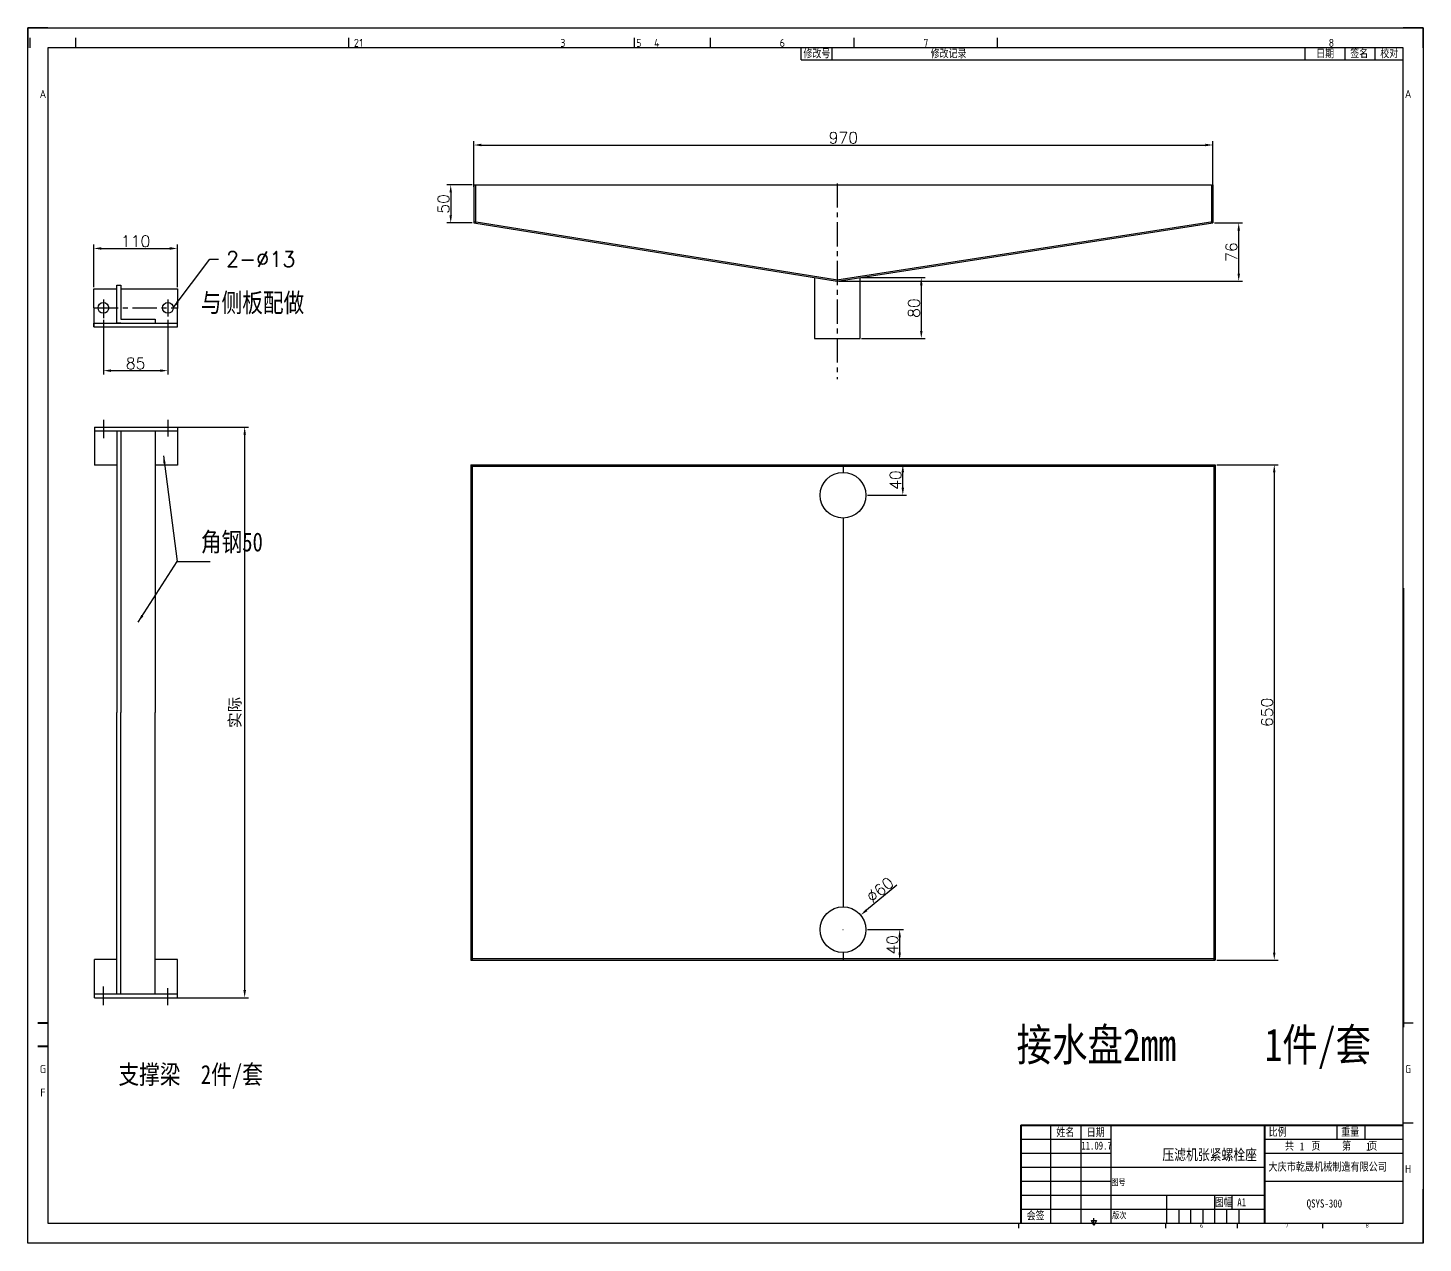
# Model space of a CAD drawing. Header units: inches. Extents: x -166203 to -65610, y -6981 to 11093.
# Drawn here: x -88577 to -86747, y -769 to 825 of the extents above; entities that cross this region are included whole.
import ezdxf
from ezdxf.enums import TextEntityAlignment as Align

# ---------------------------------------------------------------- set-up
doc = ezdxf.new("R2010")
doc.units = ezdxf.units.IN
doc.header["$MEASUREMENT"] = 0
doc.linetypes.add('CENTERX2', pattern=[101.6, 63.5, -12.7, 12.7, -12.7])
doc.layers.get('0').update_dxf_attribs({"lineweight": 25})
doc.layers.get('Defpoints').update_dxf_attribs({"color": 5})
doc.layers.add('FRAME035', color=2, linetype='Continuous')
doc.layers.add('中心线', color=1, linetype='CENTERX2')
doc.layers.add('图层2', color=3, linetype='Continuous', lineweight=40)
doc.styles.add('ISOCP', font='isocp.shx')
doc.styles.get("Standard").update_dxf_attribs({"font": 'txt.shx', "bigfont": 'whgtxt.shx'})
doc.styles.add('STYLE1', font='SIMFANG.TTF', dxfattribs={"width": 0.8, "height": 4})
doc.dimstyles.get("Standard").update_dxf_attribs({"dimtxt": 15, "dimasz": 10, "dimexe": 5, "dimexo": 2, "dimgap": 2, "dimtad": 1, "dimdec": 0, "dimzin": 0, "dimdsep": 46, "dimtxsty": 'Standard', "dimcen": 0.09, "dimclrd": 4, "dimclre": 4, "dimclrt": 4, "dimadec": 1, "dimazin": 0, "dimtfac": 1, "dimtdec": 0, "dimtofl": 0, "dimtmove": 0, "dimatfit": 3, "dimfxl": 0, "dimtolj": 1, "dimtzin": 0, "dimarcsym": 0})

# ---------------------------------------------------------------- blocks, each defined once
blk = doc.blocks.new('*D224')
at = {"color": 4, "lineweight": -2, "ltscale": 0.5}
for p, q in [((-87483.4, 497.6), (-87400.1, 497.6)), ((-87405.1, 487.6), (-87405.1, 427.8)), ((-87483.4, 417.8), (-87400.1, 417.8))]:
    blk.add_line(p, q, dxfattribs=at)
at = {"color": 4, "ltscale": 0.5}
for points in [[(-87406.7, 487.6), (-87403.4, 487.6), (-87405.1, 497.6)], [(-87406.7, 427.8), (-87403.4, 427.8), (-87405.1, 417.8)]]:
    blk.add_solid(points, dxfattribs=at)
at = {"layer": 'Defpoints', "color": 0, "ltscale": 0.5}
for p in [(-87485.4, 497.6), (-87485.4, 417.8), (-87405.1, 417.8)]:
    blk.add_point(p, dxfattribs=at)
at = {"color": 4, "ltscale": 0.5, "insert": (-87414.6, 457.7), "char_height": 15, "attachment_point": 5, "rotation": 90}
blk.add_mtext('\\A1;80', dxfattribs=at)
blk = doc.blocks.new('*D225')
at = {"color": 4, "lineweight": -2, "ltscale": 0.5}
for p, q in [((-87017.4, 252.1), (-86936.9, 252.1)), ((-86941.9, 242.1), (-86941.9, -387.8)), ((-87017.4, -397.8), (-86936.9, -397.8))]:
    blk.add_line(p, q, dxfattribs=at)
at = {"color": 4, "ltscale": 0.5}
for points in [[(-86943.6, 242.1), (-86940.3, 242.1), (-86941.9, 252.1)], [(-86943.6, -387.8), (-86940.3, -387.8), (-86941.9, -397.8)]]:
    blk.add_solid(points, dxfattribs=at)
at = {"layer": 'Defpoints', "color": 0, "ltscale": 0.5}
for p in [(-87019.4, 252.1), (-87019.4, -397.8), (-86941.9, -397.8)]:
    blk.add_point(p, dxfattribs=at)
at = {"color": 4, "ltscale": 0.5, "insert": (-86951.4, -72.8), "char_height": 15, "attachment_point": 5, "rotation": 90}
blk.add_mtext('\\A1;650', dxfattribs=at)
blk = doc.blocks.new('*D226')
at = {"color": 4, "lineweight": -2, "ltscale": 0.5}
for p, q in [((-88414.2, 301.6), (-88287.9, 301.6)), ((-88292.9, 291.6), (-88292.9, -437.2)), ((-88414.2, -447.2), (-88287.9, -447.2))]:
    blk.add_line(p, q, dxfattribs=at)
at = {"color": 4, "ltscale": 0.5}
for points in [[(-88294.5, 291.6), (-88291.2, 291.6), (-88292.9, 301.6)], [(-88294.5, -437.2), (-88291.2, -437.2), (-88292.9, -447.2)]]:
    blk.add_solid(points, dxfattribs=at)
at = {"layer": 'Defpoints', "color": 0, "ltscale": 0.5}
for p in [(-88416.2, 301.6), (-88416.2, -447.2), (-88292.9, -447.2)]:
    blk.add_point(p, dxfattribs=at)
at = {"color": 4, "ltscale": 0.5, "insert": (-88305, -72.8), "char_height": 15, "attachment_point": 5, "rotation": 90}
blk.add_mtext('\\A1;{\\fNSimSun|b0|i0|c134|p49;实际}', dxfattribs=at)
blk = doc.blocks.new('*D227')
at = {"color": 4, "lineweight": -2, "ltscale": 0.5}
for p, q in [((-88490.8, 484.9), (-88490.8, 540.9)), ((-88480.8, 535.9), (-88391.1, 535.9)), ((-88381.1, 484.9), (-88381.1, 540.9))]:
    blk.add_line(p, q, dxfattribs=at)
at = {"color": 4, "ltscale": 0.5}
for points in [[(-88480.8, 537.6), (-88480.8, 534.2), (-88490.8, 535.9)], [(-88391.1, 537.6), (-88391.1, 534.2), (-88381.1, 535.9)]]:
    blk.add_solid(points, dxfattribs=at)
at = {"layer": 'Defpoints', "color": 0, "ltscale": 0.5}
for p in [(-88381.1, 535.9), (-88490.8, 482.9), (-88381.1, 482.9)]:
    blk.add_point(p, dxfattribs=at)
at = {"color": 4, "ltscale": 0.5, "insert": (-88436, 545.4), "char_height": 15, "attachment_point": 5}
blk.add_mtext('\\A1;110', dxfattribs=at)
blk = doc.blocks.new('*D228')
at = {"color": 4, "lineweight": -2, "ltscale": 0.5}
for p, q in [((-88478.3, 442.4), (-88478.3, 370.6)), ((-88393.6, 442.4), (-88393.6, 370.6)), ((-88468.3, 375.6), (-88403.6, 375.6))]:
    blk.add_line(p, q, dxfattribs=at)
at = {"color": 4, "ltscale": 0.5}
for points in [[(-88468.3, 377.2), (-88468.3, 373.9), (-88478.3, 375.6)], [(-88403.6, 377.2), (-88403.6, 373.9), (-88393.6, 375.6)]]:
    blk.add_solid(points, dxfattribs=at)
at = {"layer": 'Defpoints', "color": 0, "ltscale": 0.5}
for p in [(-88478.3, 444.4), (-88393.6, 444.4), (-88393.6, 375.6)]:
    blk.add_point(p, dxfattribs=at)
at = {"color": 4, "ltscale": 0.5, "insert": (-88436, 385.1), "char_height": 15, "attachment_point": 5}
blk.add_mtext('\\A1;85', dxfattribs=at)
blk = doc.blocks.new('*D229')
at = {"color": 4, "lineweight": -2, "ltscale": 0.5}
for p, q in [((-87437.1, -299.6), (-87476.9, -332.4)), ((-87507.9, -357.8), (-87507.7, -357.8)), ((-87507.8, -357.8), (-87507.8, -357.7))]:
    blk.add_line(p, q, dxfattribs=at)
at = {"color": 4, "ltscale": 0.5}
blk.add_solid([(-87478, -331.1), (-87475.9, -333.6), (-87484.6, -338.7)], dxfattribs=at)
at = {"layer": 'Defpoints', "color": 0, "ltscale": 0.5}
for p in [(-87484.6, -338.7), (-87531, -376.8)]:
    blk.add_point(p, dxfattribs=at)
at = {"color": 4, "ltscale": 0.5, "insert": (-87459.2, -305.5), "char_height": 15, "attachment_point": 5, "rotation": 39.4332}
blk.add_mtext('\\A1;∅60', dxfattribs=at)
blk = doc.blocks.new('*D230')
at = {"color": 4, "lineweight": -2, "ltscale": 0.5}
for p, q in [((-87992.2, 616.7), (-87992.2, 676.6)), ((-87982.2, 671.6), (-87032.4, 671.6)), ((-87022.4, 616.7), (-87022.4, 676.6))]:
    blk.add_line(p, q, dxfattribs=at)
at = {"color": 4, "ltscale": 0.5}
for points in [[(-87982.2, 673.3), (-87982.2, 669.9), (-87992.2, 671.6)], [(-87032.4, 673.3), (-87032.4, 669.9), (-87022.4, 671.6)]]:
    blk.add_solid(points, dxfattribs=at)
at = {"layer": 'Defpoints', "color": 0, "ltscale": 0.5}
for p in [(-87022.4, 671.6), (-87992.2, 614.7), (-87022.4, 614.7)]:
    blk.add_point(p, dxfattribs=at)
at = {"color": 4, "ltscale": 0.5, "insert": (-87507.3, 681.1), "char_height": 15, "attachment_point": 5}
blk.add_mtext('\\A1;970', dxfattribs=at)
blk = doc.blocks.new('*D231')
at = {"color": 4, "lineweight": -2, "ltscale": 0.5}
for p, q in [((-87020.4, 569.3), (-86983.6, 569.3)), ((-86988.6, 502.9), (-86988.6, 559.3)), ((-87513.4, 492.9), (-86983.6, 492.9))]:
    blk.add_line(p, q, dxfattribs=at)
at = {"color": 4, "ltscale": 0.5}
for points in [[(-86990.2, 559.3), (-86986.9, 559.3), (-86988.6, 569.3)], [(-86990.2, 502.9), (-86986.9, 502.9), (-86988.6, 492.9)]]:
    blk.add_solid(points, dxfattribs=at)
at = {"layer": 'Defpoints', "color": 0, "ltscale": 0.5}
for p in [(-87022.4, 569.3), (-86988.6, 569.3), (-87515.4, 492.9)]:
    blk.add_point(p, dxfattribs=at)
at = {"color": 4, "ltscale": 0.5, "insert": (-86998.1, 531.1), "char_height": 15, "attachment_point": 5, "rotation": 90}
blk.add_mtext('\\A1;76', dxfattribs=at)
blk = doc.blocks.new('*D232')
at = {"color": 4, "lineweight": -2, "ltscale": 0.5}
for p, q in [((-87475.8, -357.8), (-87428.5, -357.8)), ((-87433.5, -367.8), (-87433.5, -387.8)), ((-87475.8, -397.8), (-87428.5, -397.8))]:
    blk.add_line(p, q, dxfattribs=at)
at = {"color": 4, "ltscale": 0.5}
for points in [[(-87435.1, -367.8), (-87431.8, -367.8), (-87433.5, -357.8)], [(-87435.1, -387.8), (-87431.8, -387.8), (-87433.5, -397.8)]]:
    blk.add_solid(points, dxfattribs=at)
at = {"layer": 'Defpoints', "color": 0, "ltscale": 0.5}
for p in [(-87477.8, -357.8), (-87477.8, -397.8), (-87433.5, -397.8)]:
    blk.add_point(p, dxfattribs=at)
at = {"color": 4, "ltscale": 0.5, "insert": (-87443, -377.8), "char_height": 15, "attachment_point": 5, "rotation": 90}
blk.add_mtext('\\A1;40', dxfattribs=at)
blk = doc.blocks.new('*D233')
at = {"color": 4, "lineweight": -2, "ltscale": 0.5}
for p, q in [((-87475.8, 252.1), (-87424.3, 252.1)), ((-87429.3, 222.1), (-87429.3, 242.1)), ((-87475.8, 212.1), (-87424.3, 212.1))]:
    blk.add_line(p, q, dxfattribs=at)
at = {"color": 4, "ltscale": 0.5}
for points in [[(-87431, 242.1), (-87427.7, 242.1), (-87429.3, 252.1)], [(-87431, 222.1), (-87427.7, 222.1), (-87429.3, 212.1)]]:
    blk.add_solid(points, dxfattribs=at)
at = {"layer": 'Defpoints', "color": 0, "ltscale": 0.5}
for p in [(-87477.8, 252.1), (-87429.3, 252.1), (-87477.8, 212.1)]:
    blk.add_point(p, dxfattribs=at)
at = {"color": 4, "ltscale": 0.5, "insert": (-87438.8, 232.1), "char_height": 15, "attachment_point": 5, "rotation": 90}
blk.add_mtext('\\A1;40', dxfattribs=at)
blk = doc.blocks.new('*D276')
at = {"layer": 'Defpoints', "color": 0, "ltscale": 0.5}
for p in [(-87992.2, 619.3), (-88022.5, 569.3), (-87992.2, 569.3)]:
    blk.add_point(p, dxfattribs=at)
at = {"layer": '图层2', "color": 4, "lineweight": -2, "ltscale": 0.5}
for p, q in [((-87994.2, 619.3), (-88027.5, 619.3)), ((-88022.5, 609.3), (-88022.5, 579.3)), ((-87994.2, 569.3), (-88027.5, 569.3))]:
    blk.add_line(p, q, dxfattribs=at)
at = {"layer": '图层2', "color": 4, "ltscale": 0.5}
for points in [[(-88024.2, 609.3), (-88020.9, 609.3), (-88022.5, 619.3)], [(-88024.2, 579.3), (-88020.9, 579.3), (-88022.5, 569.3)]]:
    blk.add_solid(points, dxfattribs=at)
at = {"layer": '图层2', "color": 4, "ltscale": 0.5, "insert": (-88032, 594.3), "char_height": 15, "attachment_point": 5, "rotation": 90}
blk.add_mtext('\\A1;50', dxfattribs=at)

msp = doc.modelspace()

# ---------------------------------------------------------------- linework, layer by layer
at = {"color": 3, "linetype": 'Continuous'}
for p, q in [((-88577.3, 825.2), (-88577.3, 799)), ((-88551.1, 825.2), (-88577.3, 825.2)), ((-86746.7, 825.2), (-86772.9, 825.2)), ((-86746.7, 799), (-86746.7, 825.2)), ((-88574.3, 799), (-88574.3, 812.1)), ((-88514.6, 799), (-88514.6, 812.1)), ((-88156.2, 799), (-88156.2, 812.1)), ((-87781.3, 799), (-87781.3, 812.1)), ((-87681.5, 799), (-87681.5, 812.1)), ((-87493.2, 799), (-87493.2, 812.1)), ((-87304.9, 799), (-87304.9, 812.1)), ((-86759.8, -480.4), (-86772.9, -480.4)), ((-87234.9, -742.8), (-87234.9, -614.2)), ((-87195.1, -742.8), (-87195.1, -614.2)), ((-86859.5, -632.6), (-86859.5, -614.2)), ((-86822.8, -632.6), (-86822.8, -614.2)), ((-86759.8, -611.6), (-86772.9, -611.6)), ((-87274.3, -632.6), (-87155.8, -632.6)), ((-86954.8, -632.6), (-86772.9, -632.6)), ((-87274.3, -651), (-87155.8, -651)), ((-86954.8, -651), (-86772.9, -651)), ((-87274.3, -669.3), (-87155.8, -669.3)), ((-87274.3, -687.7), (-87155.8, -687.7)), ((-87274.3, -706.1), (-87155.8, -706.1)), ((-87082.7, -742.8), (-87082.7, -706.1)), ((-87019.7, -742.8), (-87019.7, -706.1)), ((-86997.6, -706.1), (-86997.6, -724.4)), ((-87274.3, -724.4), (-86954.8, -724.4)), ((-87066.9, -742.8), (-87066.9, -724.4)), ((-87051.2, -742.8), (-87051.2, -724.4)), ((-87035.4, -742.8), (-87035.4, -724.4)), ((-87004, -742.8), (-87004, -724.4)), ((-86988.2, -742.8), (-86988.2, -724.4)), ((-87277.1, -749.4), (-87277.1, -742.8)), ((-87178.5, -746.1), (-87181.8, -739.5)), ((-87181.8, -739.5), (-87175.2, -739.5)), ((-87178.5, -742.8), (-87178.5, -736.2)), ((-87175.2, -739.5), (-87178.5, -746.1)), ((-87084.3, -749.4), (-87084.3, -742.8)), ((-86990.2, -749.4), (-86990.2, -742.8)), ((-86878.4, -749.4), (-86878.4, -742.8)), ((-86746.7, -769), (-86746.7, -742.8)), ((-86746.7, -769), (-86772.9, -769))]:
    msp.add_line(p, q, dxfattribs=at)
at = {"color": 2, "linetype": 'Continuous'}
for p, q in [((-86772.9, 799), (-88551.1, 799)), ((-88551.1, 799), (-88551.1, -742.8)), ((-87562.8, 783.3), (-87562.8, 799)), ((-87521.8, 783.3), (-87521.8, 799)), ((-86901.5, 783.3), (-86901.5, 799)), ((-86849, 783.3), (-86849, 799)), ((-86809.6, 783.3), (-86809.6, 799)), ((-86772.9, -742.8), (-86772.9, 799)), ((-87562.8, 783.3), (-86772.9, 783.3)), ((-87274.3, -614.2), (-86772.9, -614.2)), ((-87155.8, -742.8), (-87155.8, -614.2)), ((-87155.8, -669.3), (-86954.8, -669.3)), ((-86954.8, -687.7), (-86772.9, -687.7)), ((-87155.8, -706.1), (-86954.8, -706.1)), ((-86746.7, -769), (-86746.7, -698.3)), ((-88551.1, -742.8), (-86772.9, -742.8))]:
    msp.add_line(p, q, dxfattribs=at)
at = {"ltscale": 0.5}
for p, q in [((-87992.2, 619.3), (-87992.2, 569.3)), ((-87992.2, 619.3), (-87024.4, 619.3)), ((-87990.2, 619.3), (-87990.2, 569.3)), ((-87024.4, 619.3), (-87024.4, 569.3)), ((-87022.4, 619.3), (-87022.4, 569.3)), ((-87545.4, 497.7), (-87545.4, 417.8)), ((-87485.4, 417.8), (-87485.4, 497.5)), ((-88490.8, 457.9), (-88490.8, 482.9)), ((-88490.8, 482.9), (-88460.5, 482.9)), ((-88460.5, 437.9), (-88460.5, 487.9)), ((-88460.5, 487.9), (-88455.5, 487.9)), ((-88455.5, 487.9), (-88455.5, 442.9)), ((-88455.5, 482.9), (-88381.1, 482.9)), ((-88381.1, 482.9), (-88381.1, 457.9)), ((-88490.8, 457.9), (-88490.8, 432.9)), ((-88381.1, 432.9), (-88381.1, 457.9)), ((-88455.5, 442.9), (-88410.5, 442.9)), ((-88410.5, 442.9), (-88410.5, 437.9)), ((-88490.8, 432.9), (-88490.8, 437.9)), ((-88490.8, 437.9), (-88381.1, 437.9)), ((-88490.8, 432.9), (-88381.1, 432.9)), ((-88455.5, 437.9), (-88460.5, 437.9)), ((-87545.4, 417.8), (-87485.4, 417.8)), ((-88489.8, 301.6), (-88381.1, 301.6)), ((-88489.8, 301.6), (-88489.8, 251.6)), ((-88489.8, 296.6), (-88381.1, 296.6)), ((-88460.5, 296.6), (-88460.5, -72.8)), ((-88455.5, 296.6), (-88455.5, -72.8)), ((-88410.5, 296.6), (-88410.5, -72.8)), ((-88381.1, 301.6), (-88381.1, 251.6)), ((-88460.5, 251.6), (-88489.8, 251.6)), ((-88381.1, 251.6), (-88410.5, 251.6)), ((-87996.2, 252.1), (-87996.2, -397.8)), ((-87996.2, 252.1), (-87019.4, 252.1)), ((-87996.2, 250.1), (-87019.4, 250.1)), ((-87994.2, 252.1), (-87994.2, -397.8)), ((-87507.8, 252.1), (-87507.8, 242.1)), ((-87021.4, 252.1), (-87021.4, -397.8)), ((-87019.4, 252.1), (-87019.4, -397.8)), ((-87507.8, 182.1), (-87507.8, -327.8)), ((-88460.5, -442.2), (-88460.5, -72.8)), ((-88455.5, -442.2), (-88455.5, -72.8)), ((-88410.5, -442.2), (-88410.5, -72.8)), ((-88460.5, -397.2), (-88489.8, -397.2)), ((-88489.8, -447.2), (-88489.8, -397.2)), ((-88381.1, -397.2), (-88410.5, -397.2)), ((-88381.1, -447.2), (-88381.1, -397.2)), ((-87996.2, -395.8), (-87019.4, -395.8)), ((-87996.2, -397.8), (-87019.4, -397.8)), ((-87507.8, -387.8), (-87507.8, -397.8)), ((-88489.8, -442.2), (-88381.1, -442.2)), ((-88489.8, -447.2), (-88381.1, -447.2))]:
    msp.add_line(p, q, dxfattribs=at)
at = {"ltscale": 2}
for p, q in [((-87992.2, 569.3), (-87515.4, 492.9)), ((-87991.9, 571.3), (-87515.1, 494.9)), ((-87515.7, 494.9), (-87022.7, 571.3)), ((-87515.4, 492.9), (-87022.4, 569.3))]:
    msp.add_line(p, q, dxfattribs=at)
at = {"ltscale": 0.5}
for centre, radius in [((-88478.3, 457.9), 7), ((-88393.6, 457.9), 7), ((-87507.8, 212.1), 30), ((-87507.8, -357.8), 30)]:
    msp.add_circle(centre, radius, dxfattribs=at)
at = {"layer": 'FRAME035', "color": 3}
for p, q in [((-88577.3, 825.2), (-86746.7, 825.2)), ((-88577.3, -769), (-88577.3, 825.2)), ((-86746.7, 825.2), (-86746.7, -769)), ((-86746.7, -769), (-88577.3, -769))]:
    msp.add_line(p, q, dxfattribs=at)
at = {"layer": '中心线', "ltscale": 0.5}
for p, q in [((-87515.4, 621.2), (-87515.4, 364.6)), ((-88490.8, 457.9), (-88380.1, 457.9)), ((-88478.3, 468.8), (-88478.3, 444.4)), ((-88393.6, 468.8), (-88393.6, 446.7)), ((-88478.3, 311.2), (-88478.3, 286.8)), ((-88393.6, 311.2), (-88393.6, 289.1)), ((-88478.3, -456.8), (-88478.3, -432.4)), ((-88393.6, -456.8), (-88393.6, -434.8))]:
    msp.add_line(p, q, dxfattribs=at)
at = {"layer": '图层2', "ltscale": 2}
for p, q in [((-86772.9, 90.2), (-86772.9, -485.6)), ((-87274.3, -614.2), (-87274.3, -742.8)), ((-86954.8, -614.2), (-86954.8, -742.8))]:
    msp.add_line(p, q, dxfattribs=at)
at = {"layer": '图层2', "color": 3, "linetype": 'Continuous'}
for p, q in [((-88551.1, -480.4), (-88564.2, -480.4)), ((-88551.1, -511.1), (-88564.2, -511.1))]:
    msp.add_line(p, q, dxfattribs=at)
at = {"layer": '图层2', "ltscale": 10}
msp.add_line((-87274.3, -614.2), (-86772.9, -614.2), dxfattribs=at)

# ---------------------------------------------------------------- texts
at = {"color": 3, "linetype": 'Continuous', "style": 'ISOCP'}
for s, height, p in [('2', 10.5, (-88146.3, 805.6)), ('1', 10.5, (-88140, 805.6)), ('3', 10.5, (-87875.4, 805.6)), ('5', 10.5, (-87775.7, 805.6)), ('4', 10.5, (-87752.1, 805.6)), ('6', 10.5, (-87587.4, 805.6)), ('7', 10.5, (-87399.1, 805.6)), ('8', 10.5, (-86867, 805.6)), ('A', 10.5, (-88557.6, 738.6)), ('A', 10.5, (-86766.3, 738.6)), ('G', 10.5, (-86766.3, -540.7)), ('H', 10.5, (-86766.3, -671.9)), ('6', 5.25, (-87037.2, -746.1)), ('7', 5.25, (-86925.5, -746.1)), ('8', 5.25, (-86820, -746.1))]:
    msp.add_text(s, height=height, dxfattribs=at).set_placement(p, align=Align.MIDDLE)
at = {"color": 3, "linetype": 'Continuous', "style": 'STYLE1', "width": 0.8}
for s, height, p in [('修改号', 10.5, (-87559.7, 786.6)), ('修改记录', 10.5, (-87392.8, 786.6)), ('日期', 10.5, (-86886.9, 786.6)), ('签名', 10.5, (-86842.2, 786.8)), ('校对', 10.5, (-86802.8, 786.7)), ('与侧板配做', 24.88, (-88350.4, 452.3)), ('角钢50', 24.88, (-88350.4, 138.4)), ('接水盘2mm     1件/套', 42.679, (-87280.1, -530.1)), ('支撑梁', 24.88, (-88458.5, -560.2)), ('2件/套', 24.88, (-88350.4, -560.2)), ('姓名', 10.5, (-87227.8, -628.6)), ('日期', 10.5, (-87188, -628.8)), ('比例', 10.5, (-86949.3, -628.4)), ('重量', 10.5, (-86854, -628.3)), ('11.09.7', 10.5, (-87195.1, -646.4)), ('1', 10.5, (-86908.4, -647.4)), ('1', 10.5, (-86821.3, -647.7)), ('压滤机张紧螺栓座', 14.23, (-87088.8, -660.1)), ('大庆市乾晟机械制造有限公司', 10.67, (-86949.5, -674.1)), ('图号', 8.4, (-87155.8, -693.3)), ('图幅', 10.5, (-87019.8, -720.5)), ('A1', 10.5, (-86990.4, -720.7)), ('QSYS-300', 10.67, (-86899.4, -722.4)), ('会签', 10.5, (-87266.8, -738.1)), ('版次', 8.4, (-87154.7, -736.8))]:
    msp.add_text(s, height=height, dxfattribs=at).set_placement(p)
at = {"color": 2, "linetype": 'Continuous', "style": 'STYLE1', "width": 0.8}
msp.add_text('共    页     第    页', height=10.498, dxfattribs=at).set_placement((-86927.9, -646.7))
at = {"color": 4, "ltscale": 0.5, "insert": (-88317.3, 531.9), "char_height": 20, "width": 25, "attachment_point": 1}
msp.add_mtext('\\A1;2-%%c13', dxfattribs=at)
at = {"layer": '图层2', "color": 3, "linetype": 'Continuous', "style": 'ISOCP'}
for s, p in [('G', (-88557.6, -540.7)), ('F', (-88557.6, -571.5))]:
    msp.add_text(s, height=10.5, dxfattribs=at).set_placement(p, align=Align.MIDDLE)

# ---------------------------------------------------------------- dimensions: what is measured, and where the dimension line sits
at = {"ltscale": 0.5}
for base, p1, p2, picture, middle in [((-87022.4, 671.6), (-87992.2, 614.7), (-87022.4, 614.7), '*D230', (-87507.3, 681.1)), ((-88381.1, 535.9), (-88490.8, 482.9), (-88381.1, 482.9), '*D227', (-88436, 545.4)), ((-88393.6, 375.6), (-88478.3, 444.4), (-88393.6, 444.4), '*D228', (-88436, 385.1))]:
    dim = msp.add_linear_dim(base=base, p1=p1, p2=p2, dimstyle='Standard', dxfattribs=at)
    dim.commit()
    dim.dimension.update_dxf_attribs({"geometry": picture, "text_midpoint": middle})
for base, p1, p2, picture, middle in [((-86988.6, 569.3), (-87515.4, 492.9), (-87022.4, 569.3), '*D231', (-86998.1, 531.1)), ((-87405.1, 417.8), (-87485.4, 497.6), (-87485.4, 417.8), '*D224', (-87414.6, 457.7)), ((-87429.3, 252.1), (-87477.8, 212.1), (-87477.8, 252.1), '*D233', (-87438.8, 232.1)), ((-86941.9, -397.8), (-87019.4, 252.1), (-87019.4, -397.8), '*D225', (-86951.4, -72.8)), ((-87433.5, -397.8), (-87477.8, -357.8), (-87477.8, -397.8), '*D232', (-87443, -377.8))]:
    dim = msp.add_linear_dim(base=base, p1=p1, p2=p2, angle=90, dimstyle='Standard', dxfattribs=at)
    dim.commit()
    dim.dimension.update_dxf_attribs({"geometry": picture, "text_midpoint": middle})
dim = msp.add_linear_dim(base=(-88292.9, -447.2), p1=(-88416.2, 301.6), p2=(-88416.2, -447.2), angle=90, text='{\\fNSimSun|b0|i0|c134|p49;实际}', dimstyle='Standard', dxfattribs=at)
dim.commit()
dim.dimension.update_dxf_attribs({"geometry": '*D226', "text_midpoint": (-88305, -72.8)})
dim = msp.add_diameter_dim_2p(p1=(-87531, -376.8), p2=(-87484.6, -338.7), dimstyle='Standard', dxfattribs=at)
dim.commit()
dim.dimension.update_dxf_attribs({"geometry": '*D229', "text_midpoint": (-87459.2, -305.5)})
at = {"layer": '图层2', "ltscale": 0.5}
dim = msp.add_linear_dim(base=(-88022.5, 569.3), p1=(-87992.2, 619.3), p2=(-87992.2, 569.3), angle=90, dimstyle='Standard', dxfattribs=at)
dim.commit()
dim.dimension.update_dxf_attribs({"geometry": '*D276', "text_midpoint": (-88032, 594.3)})

# ---------------------------------------------------------------- leaders
at = {"ltscale": 0.5, "annotation_type": 0, "has_hookline": 1, "hookline_direction": 0, "text_width": 86.7}
msp.add_leader([(-88386.6, 457.8), (-88338.4, 521.9), (-88327.3, 521.9)], dimstyle='Standard', override={"dimgap": 10, "dimtad": 0}, dxfattribs=at)
at = {"ltscale": 0.5}
for points in [[(-88399.4, 263.8), (-88381.6, 125.3)], [(-88432.6, 45.8), (-88381.6, 125.3), (-88338.2, 125.3)]]:
    msp.add_leader(points, dimstyle='Standard', override={"dimgap": 10, "dimtad": 0}, dxfattribs=at)

doc.saveas('drawing.dxf')
